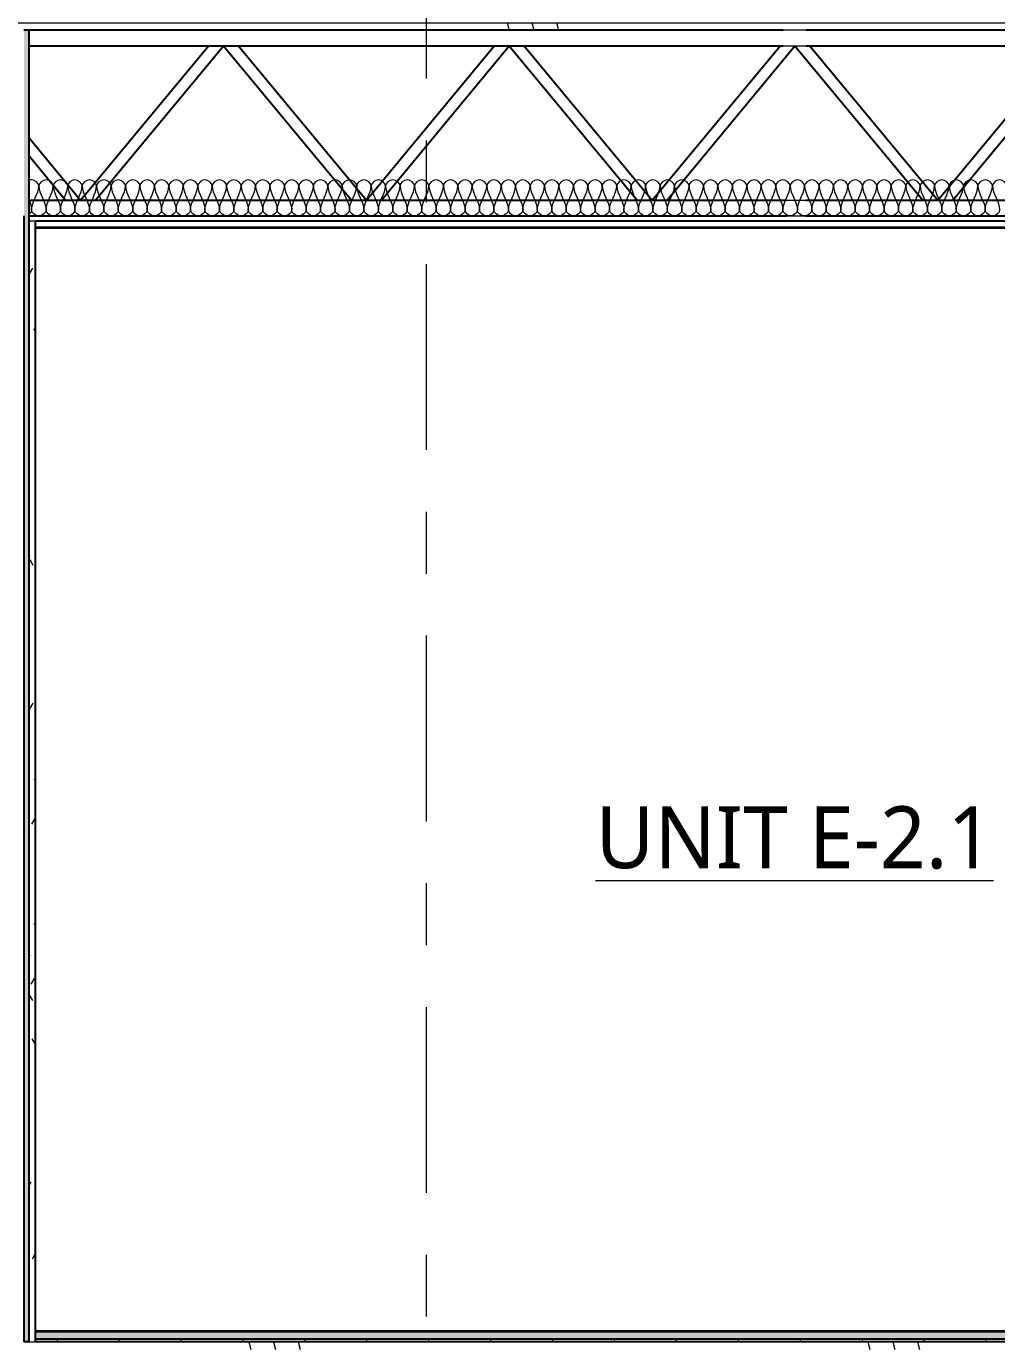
# Model space of a CAD drawing. Header units: inches. Extents: x 6 to 8416, y -388 to 6104.
# Drawn here: x 2265.9 to 2359.9, y 5603.6 to 5731.2 of the extents above; entities that cross this region are included whole.
import ezdxf

# ---------------------------------------------------------------- set-up
doc = ezdxf.new("R2010")
doc.units = ezdxf.units.IN
doc.header["$MEASUREMENT"] = 0
doc.linetypes.add('Center 1_2_', pattern=[42, 24, -6, 6, -6])
doc.linetypes.add('Center 3_8_', pattern=[36, 18, -6, 6, -6])
for name, color, linetype, lineweight in [('A-DETL', 90, 'Continuous', 13), ('A-DETL-GENF', 92, 'Continuous', 13), ('A-FLOR', 192, 'Continuous', 18), ('A-FLOR-LEVL', 51, 'Continuous', 13), ('A-FLOR-MCUT', 51, 'Continuous', 25), ('A-FLOR-PATT', 8, 'Continuous', 35), ('A-ROOM', 32, 'Continuous', 13), ('A-ROOM-IDEN', 2, 'Continuous', 35), ('S-GRID', 1, 'Continuous', 13)]:
    doc.layers.add(name, color=color, linetype=linetype, lineweight=lineweight)
doc.styles.add('Open Sans_2', font='OpenSans-Regular.ttf', dxfattribs={"height": 6})
pattern_1 = [(0, (2370.89, 5497.5), (0, 60), [60, 0, 0, 0]), (284.036, (2411.69, 5509.5), (59.99915, -180.0005), [12.369, -235.017]), (284.036, (2409.29, 5509.5), (59.99915, -180.0005), [12.369, -235.017]), (284.036, (2406.89, 5509.5), (59.99915, -180.0005), [12.369, -235.017]), (284.036, (2375.69, 5521.5), (59.99915, -180.0005), [12.369, -235.017]), (284.036, (2373.29, 5521.5), (59.99915, -180.0005), [12.369, -235.017]), (284.036, (2370.89, 5521.5), (59.99915, -180.0005), [12.369, -235.017]), (284.036, (2393.69, 5533.5), (59.99915, -180.0005), [12.369, -235.017]), (284.036, (2391.29, 5533.5), (59.99915, -180.0005), [12.369, -235.017]), (284.036, (2388.89, 5533.5), (59.99915, -180.0005), [12.369, -235.017]), (284.036, (2411.69, 5545.5), (59.99915, -180.0005), [12.369, -235.017]), (284.036, (2409.29, 5545.5), (59.99915, -180.0005), [12.369, -235.017]), (284.036, (2406.89, 5545.5), (59.99915, -180.0005), [12.369, -235.017]), (284.036, (2375.69, 5557.5), (59.99915, -180.0005), [12.369, -235.017]), (284.036, (2373.29, 5557.5), (59.99915, -180.0005), [12.369, -235.017]), (284.036, (2370.89, 5557.5), (59.99915, -180.0005), [12.369, -235.017]), (0, (2370.89, 5503.5), (0, 60), [60, 0, 0, 0]), (0, (2370.89, 5509.5), (0, 60), [60, 0, 0, 0]), (0, (2370.89, 5515.5), (0, 60), [60, 0, 0, 0]), (0, (2370.89, 5521.5), (0, 60), [60, 0, 0, 0]), (0, (2370.89, 5527.5), (0, 60), [60, 0, 0, 0]), (0, (2370.89, 5533.5), (0, 60), [60, 0, 0, 0]), (0, (2370.89, 5539.5), (0, 60), [60, 0, 0, 0]), (0, (2370.89, 5545.5), (0, 60), [60, 0, 0, 0]), (0, (2370.89, 5551.5), (0, 60), [60, 0, 0, 0])]

# ---------------------------------------------------------------- blocks, each defined once
blk = doc.blocks.new('06 Medium Load Wood Joist-Side-AM - 18_-20155754-WALL SECTION - BACK OF HOUSE')
at = {"layer": 'A-DETL-GENF', "lineweight": 25}
for p, q in [((53.25, 5475.12), (12.79, 5475.12)), ((11.72, 5473.62), (24.14, 5458.62)), ((12.79, 5473.62), (53.25, 5473.62)), ((25.56, 5458.62), (13.14, 5473.62)), ((37.98, 5473.62), (25.56, 5458.62)), ((26.98, 5458.62), (39.41, 5473.62)), ((39.41, 5473.62), (51.83, 5458.62)), ((53.25, 5458.62), (40.83, 5473.62)), ((53.25, 5458.62), (12.76, 5458.62)), ((12.76, 5457.12), (53.25, 5457.12))]:
    blk.add_line(p, q, dxfattribs=at)
blk = doc.blocks.new('06 Medium Load Wood Joist-Side-AM - 18_-20155751-WALL SECTION - BACK OF HOUSE')
at = {"layer": 'A-DETL-GENF', "lineweight": 25}
for p, q in [((10.58, 5475.12), (-29.81, 5475.12)), ((-17.39, 5473.62), (-29.81, 5458.62)), ((-29.81, 5473.62), (10.58, 5473.62)), ((-28.39, 5458.62), (-15.97, 5473.62)), ((-15.97, 5473.62), (-3.55, 5458.62)), ((-2.12, 5458.62), (-14.55, 5473.62)), ((10.3, 5473.62), (-2.12, 5458.62)), ((-0.7, 5458.62), (11.72, 5473.62)), ((10.9, 5458.62), (-29.81, 5458.62)), ((-29.81, 5457.12), (10.9, 5457.12))]:
    blk.add_line(p, q, dxfattribs=at)
blk = doc.blocks.new('06 Medium Load Wood Joist-Side-AM - 18_-V53-WALL SECTION - BACK OF HOUSE')
at = {"layer": 'A-DETL-GENF', "lineweight": 25}
for p, q in [((-66.5, 5475.12), (-70.27, 5475.12)), ((-29.81, 5475.12), (-62.5, 5475.12)), ((-71.34, 5473.62), (-66.5, 5467.78)), ((-70.27, 5473.62), (-66.5, 5473.62)), ((-66.5, 5469.49), (-69.92, 5473.62)), ((-62.5, 5473.62), (-29.81, 5473.62)), ((-45.08, 5473.62), (-57.5, 5458.62)), ((-56.08, 5458.62), (-43.66, 5473.62)), ((-43.66, 5473.62), (-31.23, 5458.62)), ((-29.81, 5458.62), (-42.23, 5473.62)), ((-57.5, 5458.62), (-62.5, 5464.66)), ((-62.5, 5462.95), (-58.92, 5458.62)), ((-66.5, 5458.62), (-70.3, 5458.62)), ((-29.81, 5458.62), (-62.5, 5458.62)), ((-70.3, 5457.12), (-66.5, 5457.12)), ((-62.5, 5457.12), (-29.81, 5457.12))]:
    blk.add_line(p, q, dxfattribs=at)
blk = doc.blocks.new('09 GypsumWallboardTypeX-Section-AM - 5_8_-20156600-WALL SECTION - BACK OF HOUSE')
at = {"layer": 'A-DETL-GENF'}
h = blk.add_hatch(dxfattribs=at)
h.set_pattern_fill('FP_25', color=256, style=0, pattern_type=2)
h.set_pattern_definition([(0, (42.242, 5497.5), (7.68, 1.92), [0.6336, -5.126, 0.6336, -5.126, -30.72]), (0, (42.242, 5497.5), (7.68, 1.92), [-11.52, 0.6336, -10.886, 0.6336, -5.126, -13.44]), (0, (42.242, 5497.5), (7.68, 1.92), [-28.8, 0.6336, -3.206, 0.6336, -8.966]), (120, (45.122, 5498.46), (-5.502769, 5.691075), [0.6336, -5.126, 0.6336, -5.126, -30.72]), (120, (45.122, 5498.46), (-5.502769, 5.691075), [-11.52, 0.6336, -10.886, 0.6336, -5.126, -13.44]), (120, (45.122, 5498.46), (-5.502769, 5.691075), [-28.8, 0.6336, -3.206, 0.6336, -8.966]), (240, (46.082, 5502.3), (-2.177231, -7.611075), [0.6336, -5.126, 0.6336, -5.126, -30.72]), (240, (46.082, 5502.3), (-2.177231, -7.611075), [-11.52, 0.6336, -10.886, 0.6336, -5.126, -13.44]), (240, (46.082, 5502.3), (-2.177231, -7.611075), [-28.8, 0.6336, -3.206, 0.6336, -8.966])])
h.paths.add_polyline_path([(-61.875, 5603.75), (-61.875, 5712.375), (-62.5, 5712.375), (-62.5, 5603.75)])
for p, q in [((-61.875, 5712.375), (-62.5, 5712.375)), ((-62.5, 5603.75), (-61.875, 5603.75))]:
    blk.add_line(p, q, dxfattribs=at)
at = {"layer": 'A-DETL-GENF', "lineweight": 25}
blk.add_line((-61.875, 5603.75), (-61.875, 5712.375), dxfattribs=at)
blk = doc.blocks.new('06 Plywood-Wall Sheathing-Section-AM - 1_2_-20171540-WALL SECTION - BACK OF HOUSE')
at = {"layer": 'A-DETL-GENF'}
h = blk.add_hatch(dxfattribs=at)
h.set_pattern_fill('FP_30', color=256, style=0, pattern_type=2)
h.set_pattern_definition([(270, (-63.4, 5730.875), (2, 1e-16), [2, 0, 0, 0]), (270, (-63.4, 5730.875), (2, 1e-16), [-2, 0, 0, 0, 0]), (194.036, (-63, 5729.515), (-6.0000973, -1.9999233), [0.412, -7.834]), (194.036, (-63, 5729.595), (-6.0000973, -1.9999233), [0.412, -7.834]), (194.036, (-63, 5729.675), (-6.0000973, -1.9999233), [0.412, -7.834]), (194.036, (-62.6, 5730.715), (-6.0000973, -1.9999233), [0.412, -7.834]), (194.036, (-62.6, 5730.795), (-6.0000973, -1.9999233), [0.412, -7.834]), (194.036, (-62.6, 5730.875), (-6.0000973, -1.9999233), [0.412, -7.834]), (194.036, (-62.2, 5730.115), (-6.0000973, -1.9999233), [0.412, -7.834]), (194.036, (-62.2, 5730.195), (-6.0000973, -1.9999233), [0.412, -7.834]), (194.036, (-62.2, 5730.275), (-6.0000973, -1.9999233), [0.412, -7.834]), (194.036, (-61.8, 5729.515), (-6.0000973, -1.9999233), [0.412, -7.834]), (194.036, (-61.8, 5729.595), (-6.0000973, -1.9999233), [0.412, -7.834]), (194.036, (-61.8, 5729.675), (-6.0000973, -1.9999233), [0.412, -7.834]), (194.036, (-61.4, 5730.715), (-6.0000973, -1.9999233), [0.412, -7.834]), (194.036, (-61.4, 5730.795), (-6.0000973, -1.9999233), [0.412, -7.834]), (194.036, (-61.4, 5730.875), (-6.0000973, -1.9999233), [0.412, -7.834]), (270, (-63.2, 5730.875), (2, 1e-16), [2, 0, 0, 0]), (270, (-63.2, 5730.875), (2, 1e-16), [-2, 0, 0, 0, 0]), (270, (-63, 5730.875), (2, 1e-16), [2, 0, 0, 0]), (270, (-63, 5730.875), (2, 1e-16), [-2, 0, 0, 0, 0]), (270, (-62.8, 5730.875), (2, 1e-16), [2, 0, 0, 0]), (270, (-62.8, 5730.875), (2, 1e-16), [-2, 0, 0, 0, 0]), (270, (-62.6, 5730.875), (2, 1e-16), [2, 0, 0, 0]), (270, (-62.6, 5730.875), (2, 1e-16), [-2, 0, 0, 0, 0]), (270, (-62.4, 5730.875), (2, 1e-16), [2, 0, 0, 0]), (270, (-62.4, 5730.875), (2, 1e-16), [-2, 0, 0, 0, 0]), (270, (-62.2, 5730.875), (2, 1e-16), [2, 0, 0, 0]), (270, (-62.2, 5730.875), (2, 1e-16), [-2, 0, 0, 0, 0]), (270, (-62, 5730.875), (2, 1e-16), [2, 0, 0, 0]), (270, (-62, 5730.875), (2, 1e-16), [-2, 0, 0, 0, 0]), (270, (-61.8, 5730.875), (2, 1e-16), [2, 0, 0, 0]), (270, (-61.8, 5730.875), (2, 1e-16), [-2, 0, 0, 0, 0]), (270, (-61.6, 5730.875), (2, 1e-16), [2, 0, 0, 0]), (270, (-61.6, 5730.875), (2, 1e-16), [-2, 0, 0, 0, 0])])
h.paths.add_polyline_path([(-62.5, 5603.75), (-62.5, 5730.875), (-63, 5730.875), (-63, 5603.75)])
at = {"layer": 'A-DETL-GENF', "lineweight": 25}
for p, q in [((-62.5, 5730.875), (-63, 5730.875)), ((-62.5, 5603.75), (-62.5, 5730.875)), ((-63, 5712.875), (-63, 5603.75)), ((-62.5, 5603.75), (-63, 5603.75))]:
    blk.add_line(p, q, dxfattribs=at)

msp = doc.modelspace()

# ---------------------------------------------------------------- hatches: boundary and pattern name
at = {"layer": 'A-FLOR-PATT', "lineweight": 13}
h = msp.add_hatch(dxfattribs=at)
h.set_pattern_fill('FP_23', color=256, style=0, pattern_type=2)
h.set_pattern_definition(pattern_1)
h.paths.add_polyline_path([(2381.89750214, 5730.875), (2388.64750214, 5730.875), (2388.64750214, 5731.625), (2196.64750214, 5731.625), (2196.64750214, 5730.875), (2360.12950214, 5730.875)])
h = msp.add_hatch(dxfattribs=at)
h.set_pattern_fill('FP_21', color=256, style=0, pattern_type=2)
h.set_pattern_definition([(50, (2370.8895, 5497.5), (6.886, -0.6021), [0.72, -7.92]), (355, (2370.8895, 5497.5), (-1.33176, 7.22055), [0.576, -6.336]), (100.451, (2371.4635, 5497.45), (5.55363, 6.6182), [0.6119, -6.731]), (46.184, (2370.8895, 5499.42), (10.24564, -1.58893), [1.08, -11.88]), (96.636, (2371.744, 5499.288), (8.97244, 9.3515), [0.91786, -10.096]), (351.184, (2370.89, 5499.42), (8.9732, 9.35123), [0.864, -9.504]), (21, (2371.8495, 5498.94), (5.73073, -3.865), [0.72, -7.92]), (326, (2371.8495, 5498.94), (2.3358, 6.96088), [0.576, -6.336]), (71.451, (2372.3275, 5498.618), (8.06588, 3.09595), [0.6119, -6.731]), (37.5, (2370.8895, 5497.5), (0.116866, 3.195478), [0.06336, -6.196, 0.06336, -6.369, -6.36]), (37.5, (2370.8895, 5497.5), (0.116866, 3.195478), [-12.691, 0.06336, -6.297]), (7.5, (2370.8895, 5497.5), (2.52543, 3.786025), [0.06336, -3.604, 0.06336, -6.052, -2.424]), (7.5, (2370.8895, 5497.5), (2.52543, 3.786025), [-9.782, 0.06336, -2.361]), (327.5, (2368.7485, 5497.5), (5.12437, -0.216176), [0.06336, -2.337, 0.06336, -7.425, -9.936]), (327.5, (2368.7485, 5497.5), (5.12437, -0.216176), [-9.888, 0.06336, -9.873]), (317.5, (2367.7885, 5497.5), (5.59833, 0.96141), [0.06336, -3.057, 0.06336, -4.909, -7.056]), (317.5, (2367.7885, 5497.5), (5.59833, 0.96141), [-8.093, 0.06336, -6.993])])
h.paths.add_polyline_path([(2383.14750214, 5604), (2383.14750214, 5604.75), (2266.77250214, 5604.75), (2266.77250214, 5604), (2360.12950214, 5604)])
h.paths.add_polyline_path([(2261.52250214, 5604), (2261.52250214, 5604.75), (2196.64750214, 5604.75), (2196.64750214, 5604)])
h = msp.add_hatch(dxfattribs=at)
h.set_pattern_fill('FP_22', color=256, style=0, pattern_type=2)
h.set_pattern_definition([(0, (2370.8895, 5497.5), (0, 6), []), (90, (2370.8895, 5497.5), (-6, 4e-16), [])])
h.paths.add_polyline_path([(2383.14750214, 5603.75), (2383.14750214, 5604), (2266.77250214, 5604), (2266.77250214, 5603.75), (2360.12950214, 5603.75)])
h.paths.add_polyline_path([(2261.52250214, 5603.75), (2261.52250214, 5604), (2196.64750214, 5604), (2196.64750214, 5603.75)])
h = msp.add_hatch(dxfattribs=at)
h.set_pattern_fill('FP_23', color=256, style=0, pattern_type=2)
h.set_pattern_definition(pattern_1)
h.paths.add_polyline_path([(2381.89750214, 5603), (2388.64750214, 5603), (2388.64750214, 5603.75), (2196.64750214, 5603.75), (2196.64750214, 5603), (2360.12950214, 5603)])

# ---------------------------------------------------------------- linework, layer by layer
at = {"layer": 'A-DETL', "lineweight": 18}
for p, q in [((2341.43635533, 5730.875), (2339.22338373, 5730.875)), ((2339.22338373, 5729.375), (2341.43635533, 5729.375)), ((2341.40741361, 5714.375), (2339.55037451, 5714.375)), ((2339.55037451, 5712.875), (2341.40741361, 5712.875))]:
    msp.add_line(p, q, dxfattribs=at)
at = {"layer": 'A-DETL'}
msp.add_open_spline([(2267.09750214, 5715.79166667), (2267.09750214, 5716.06665264), (2266.65659305, 5716.45509022), (2266.21568396, 5716.35419734), (2266.13090805, 5716.31857992)], degree=3, knots=[0, 0, 0, 0, 1.4142135624, 1.7815417604, 1.7815417604, 1.7815417604, 1.7815417604], dxfattribs=at)
for points in [[(2268.49750214, 5715.79166667), (2268.49750214, 5716.06665264), (2267.79750214, 5716.68334736), (2267.09750214, 5716.06665264), (2267.09750214, 5715.79166667)], [(2269.89750214, 5715.79166667), (2269.89750214, 5716.06665264), (2269.19750214, 5716.68334736), (2268.49750214, 5716.06665264), (2268.49750214, 5715.79166667)], [(2271.29750214, 5715.79166667), (2271.29750214, 5716.06665264), (2270.59750214, 5716.68334736), (2269.89750214, 5716.06665264), (2269.89750214, 5715.79166667)], [(2272.69750214, 5715.79166667), (2272.69750214, 5716.06665264), (2271.99750214, 5716.68334736), (2271.29750214, 5716.06665264), (2271.29750214, 5715.79166667)], [(2274.09750214, 5715.79166667), (2274.09750214, 5716.06665264), (2273.39750214, 5716.68334736), (2272.69750214, 5716.06665264), (2272.69750214, 5715.79166667)], [(2275.49750214, 5715.79166667), (2275.49750214, 5716.06665264), (2274.79750214, 5716.68334736), (2274.09750214, 5716.06665264), (2274.09750214, 5715.79166667)], [(2276.89750214, 5715.79166667), (2276.89750214, 5716.06665264), (2276.19750214, 5716.68334736), (2275.49750214, 5716.06665264), (2275.49750214, 5715.79166667)], [(2278.29750214, 5715.79166667), (2278.29750214, 5716.06665264), (2277.59750214, 5716.68334736), (2276.89750214, 5716.06665264), (2276.89750214, 5715.79166667)], [(2279.69750214, 5715.79166667), (2279.69750214, 5716.06665264), (2278.99750214, 5716.68334736), (2278.29750214, 5716.06665264), (2278.29750214, 5715.79166667)], [(2281.09750214, 5715.79166667), (2281.09750214, 5716.06665264), (2280.39750214, 5716.68334736), (2279.69750214, 5716.06665264), (2279.69750214, 5715.79166667)], [(2282.49750214, 5715.79166667), (2282.49750214, 5716.06665264), (2281.79750214, 5716.68334736), (2281.09750214, 5716.06665264), (2281.09750214, 5715.79166667)], [(2283.89750214, 5715.79166667), (2283.89750214, 5716.06665264), (2283.19750214, 5716.68334736), (2282.49750214, 5716.06665264), (2282.49750214, 5715.79166667)], [(2285.29750214, 5715.79166667), (2285.29750214, 5716.06665264), (2284.59750214, 5716.68334736), (2283.89750214, 5716.06665264), (2283.89750214, 5715.79166667)], [(2286.69750214, 5715.79166667), (2286.69750214, 5716.06665264), (2285.99750214, 5716.68334736), (2285.29750214, 5716.06665264), (2285.29750214, 5715.79166667)], [(2288.09750214, 5715.79166667), (2288.09750214, 5716.06665264), (2287.39750214, 5716.68334736), (2286.69750214, 5716.06665264), (2286.69750214, 5715.79166667)], [(2289.49750214, 5715.79166667), (2289.49750214, 5716.06665264), (2288.79750214, 5716.68334736), (2288.09750214, 5716.06665264), (2288.09750214, 5715.79166667)], [(2290.89750214, 5715.79166667), (2290.89750214, 5716.06665264), (2290.19750214, 5716.68334736), (2289.49750214, 5716.06665264), (2289.49750214, 5715.79166667)], [(2292.29750214, 5715.79166667), (2292.29750214, 5716.06665264), (2291.59750214, 5716.68334736), (2290.89750214, 5716.06665264), (2290.89750214, 5715.79166667)], [(2293.69750214, 5715.79166667), (2293.69750214, 5716.06665264), (2292.99750214, 5716.68334736), (2292.29750214, 5716.06665264), (2292.29750214, 5715.79166667)], [(2295.09750214, 5715.79166667), (2295.09750214, 5716.06665264), (2294.39750214, 5716.68334736), (2293.69750214, 5716.06665264), (2293.69750214, 5715.79166667)], [(2296.49750214, 5715.79166667), (2296.49750214, 5716.06665264), (2295.79750214, 5716.68334736), (2295.09750214, 5716.06665264), (2295.09750214, 5715.79166667)], [(2297.89750214, 5715.79166667), (2297.89750214, 5716.06665264), (2297.19750214, 5716.68334736), (2296.49750214, 5716.06665264), (2296.49750214, 5715.79166667)], [(2299.29750214, 5715.79166667), (2299.29750214, 5716.06665264), (2298.59750214, 5716.68334736), (2297.89750214, 5716.06665264), (2297.89750214, 5715.79166667)], [(2300.69750214, 5715.79166667), (2300.69750214, 5716.06665264), (2299.99750214, 5716.68334736), (2299.29750214, 5716.06665264), (2299.29750214, 5715.79166667)], [(2302.09750214, 5715.79166667), (2302.09750214, 5716.06665264), (2301.39750214, 5716.68334736), (2300.69750214, 5716.06665264), (2300.69750214, 5715.79166667)], [(2303.49750214, 5715.79166667), (2303.49750214, 5716.06665264), (2302.79750214, 5716.68334736), (2302.09750214, 5716.06665264), (2302.09750214, 5715.79166667)], [(2304.89750214, 5715.79166667), (2304.89750214, 5716.06665264), (2304.19750214, 5716.68334736), (2303.49750214, 5716.06665264), (2303.49750214, 5715.79166667)], [(2306.29750214, 5715.79166667), (2306.29750214, 5716.06665264), (2305.59750214, 5716.68334736), (2304.89750214, 5716.06665264), (2304.89750214, 5715.79166667)], [(2307.69750214, 5715.79166667), (2307.69750214, 5716.06665264), (2306.99750214, 5716.68334736), (2306.29750214, 5716.06665264), (2306.29750214, 5715.79166667)], [(2309.09750214, 5715.79166667), (2309.09750214, 5716.06665264), (2308.39750214, 5716.68334736), (2307.69750214, 5716.06665264), (2307.69750214, 5715.79166667)], [(2310.49750214, 5715.79166667), (2310.49750214, 5716.06665264), (2309.79750214, 5716.68334736), (2309.09750214, 5716.06665264), (2309.09750214, 5715.79166667)], [(2311.89750214, 5715.79166667), (2311.89750214, 5716.06665264), (2311.19750214, 5716.68334736), (2310.49750214, 5716.06665264), (2310.49750214, 5715.79166667)], [(2313.29750214, 5715.79166667), (2313.29750214, 5716.06665264), (2312.59750214, 5716.68334736), (2311.89750214, 5716.06665264), (2311.89750214, 5715.79166667)], [(2314.69750214, 5715.79166667), (2314.69750214, 5716.06665264), (2313.99750214, 5716.68334736), (2313.29750214, 5716.06665264), (2313.29750214, 5715.79166667)], [(2316.09750214, 5715.79166667), (2316.09750214, 5716.06665264), (2315.39750214, 5716.68334736), (2314.69750214, 5716.06665264), (2314.69750214, 5715.79166667)], [(2317.49750214, 5715.79166667), (2317.49750214, 5716.06665264), (2316.79750214, 5716.68334736), (2316.09750214, 5716.06665264), (2316.09750214, 5715.79166667)], [(2318.89750214, 5715.79166667), (2318.89750214, 5716.06665264), (2318.19750214, 5716.68334736), (2317.49750214, 5716.06665264), (2317.49750214, 5715.79166667)], [(2320.29750214, 5715.79166667), (2320.29750214, 5716.06665264), (2319.59750214, 5716.68334736), (2318.89750214, 5716.06665264), (2318.89750214, 5715.79166667)], [(2321.69750214, 5715.79166667), (2321.69750214, 5716.06665264), (2320.99750214, 5716.68334736), (2320.29750214, 5716.06665264), (2320.29750214, 5715.79166667)], [(2323.09750214, 5715.79166667), (2323.09750214, 5716.06665264), (2322.39750214, 5716.68334736), (2321.69750214, 5716.06665264), (2321.69750214, 5715.79166667)], [(2324.49750214, 5715.79166667), (2324.49750214, 5716.06665264), (2323.79750214, 5716.68334736), (2323.09750214, 5716.06665264), (2323.09750214, 5715.79166667)], [(2325.89750214, 5715.79166667), (2325.89750214, 5716.06665264), (2325.19750214, 5716.68334736), (2324.49750214, 5716.06665264), (2324.49750214, 5715.79166667)], [(2327.29750214, 5715.79166667), (2327.29750214, 5716.06665264), (2326.59750214, 5716.68334736), (2325.89750214, 5716.06665264), (2325.89750214, 5715.79166667)], [(2328.69750214, 5715.79166667), (2328.69750214, 5716.06665264), (2327.99750214, 5716.68334736), (2327.29750214, 5716.06665264), (2327.29750214, 5715.79166667)], [(2330.09750214, 5715.79166667), (2330.09750214, 5716.06665264), (2329.39750214, 5716.68334736), (2328.69750214, 5716.06665264), (2328.69750214, 5715.79166667)], [(2331.49750214, 5715.79166667), (2331.49750214, 5716.06665264), (2330.79750214, 5716.68334736), (2330.09750214, 5716.06665264), (2330.09750214, 5715.79166667)], [(2332.89750214, 5715.79166667), (2332.89750214, 5716.06665264), (2332.19750214, 5716.68334736), (2331.49750214, 5716.06665264), (2331.49750214, 5715.79166667)], [(2334.29750214, 5715.79166667), (2334.29750214, 5716.06665264), (2333.59750214, 5716.68334736), (2332.89750214, 5716.06665264), (2332.89750214, 5715.79166667)], [(2335.69750214, 5715.79166667), (2335.69750214, 5716.06665264), (2334.99750214, 5716.68334736), (2334.29750214, 5716.06665264), (2334.29750214, 5715.79166667)], [(2337.09750214, 5715.79166667), (2337.09750214, 5716.06665264), (2336.39750214, 5716.68334736), (2335.69750214, 5716.06665264), (2335.69750214, 5715.79166667)], [(2338.49750214, 5715.79166667), (2338.49750214, 5716.06665264), (2337.79750214, 5716.68334736), (2337.09750214, 5716.06665264), (2337.09750214, 5715.79166667)], [(2339.89750214, 5715.79166667), (2339.89750214, 5716.06665264), (2339.19750214, 5716.68334736), (2338.49750214, 5716.06665264), (2338.49750214, 5715.79166667)], [(2341.29750214, 5715.79166667), (2341.29750214, 5716.06665264), (2340.59750214, 5716.68334736), (2339.89750214, 5716.06665264), (2339.89750214, 5715.79166667)], [(2342.69750214, 5715.79166667), (2342.69750214, 5716.06665264), (2341.99750214, 5716.68334736), (2341.29750214, 5716.06665264), (2341.29750214, 5715.79166667)], [(2344.09750214, 5715.79166667), (2344.09750214, 5716.06665264), (2343.39750214, 5716.68334736), (2342.69750214, 5716.06665264), (2342.69750214, 5715.79166667)], [(2345.49750214, 5715.79166667), (2345.49750214, 5716.06665264), (2344.79750214, 5716.68334736), (2344.09750214, 5716.06665264), (2344.09750214, 5715.79166667)], [(2346.89750214, 5715.79166667), (2346.89750214, 5716.06665264), (2346.19750214, 5716.68334736), (2345.49750214, 5716.06665264), (2345.49750214, 5715.79166667)], [(2348.29750214, 5715.79166667), (2348.29750214, 5716.06665264), (2347.59750214, 5716.68334736), (2346.89750214, 5716.06665264), (2346.89750214, 5715.79166667)], [(2349.69750214, 5715.79166667), (2349.69750214, 5716.06665264), (2348.99750214, 5716.68334736), (2348.29750214, 5716.06665264), (2348.29750214, 5715.79166667)], [(2351.09750214, 5715.79166667), (2351.09750214, 5716.06665264), (2350.39750214, 5716.68334736), (2349.69750214, 5716.06665264), (2349.69750214, 5715.79166667)], [(2352.49750214, 5715.79166667), (2352.49750214, 5716.06665264), (2351.79750214, 5716.68334736), (2351.09750214, 5716.06665264), (2351.09750214, 5715.79166667)], [(2353.89750214, 5715.79166667), (2353.89750214, 5716.06665264), (2353.19750214, 5716.68334736), (2352.49750214, 5716.06665264), (2352.49750214, 5715.79166667)], [(2355.29750214, 5715.79166667), (2355.29750214, 5716.06665264), (2354.59750214, 5716.68334736), (2353.89750214, 5716.06665264), (2353.89750214, 5715.79166667)], [(2356.69750214, 5715.79166667), (2356.69750214, 5716.06665264), (2355.99750214, 5716.68334736), (2355.29750214, 5716.06665264), (2355.29750214, 5715.79166667)], [(2358.09750214, 5715.79166667), (2358.09750214, 5716.06665264), (2357.39750214, 5716.68334736), (2356.69750214, 5716.06665264), (2356.69750214, 5715.79166667)], [(2359.49750214, 5715.79166667), (2359.49750214, 5716.06665264), (2358.79750214, 5716.68334736), (2358.09750214, 5716.06665264), (2358.09750214, 5715.79166667)], [(2360.89750214, 5715.79166667), (2360.89750214, 5716.06665264), (2360.19750214, 5716.68334736), (2359.49750214, 5716.06665264), (2359.49750214, 5715.79166667)], [(2266.39750214, 5713.45833333), (2266.39750214, 5714.26004832), (2267.09750214, 5714.98995168), (2267.09750214, 5715.79166667)], [(2267.09750214, 5715.79166667), (2267.09750214, 5714.98995168), (2267.79750214, 5714.26004832), (2267.79750214, 5713.45833333)], [(2267.79750214, 5713.45833333), (2267.79750214, 5714.26004832), (2268.49750214, 5714.98995168), (2268.49750214, 5715.79166667)], [(2268.49750214, 5715.79166667), (2268.49750214, 5714.98995168), (2269.19750214, 5714.26004832), (2269.19750214, 5713.45833333)], [(2269.19750214, 5713.45833333), (2269.19750214, 5714.26004832), (2269.89750214, 5714.98995168), (2269.89750214, 5715.79166667)], [(2269.89750214, 5715.79166667), (2269.89750214, 5714.98995168), (2270.59750214, 5714.26004832), (2270.59750214, 5713.45833333)], [(2270.59750214, 5713.45833333), (2270.59750214, 5714.26004832), (2271.29750214, 5714.98995168), (2271.29750214, 5715.79166667)], [(2271.29750214, 5715.79166667), (2271.29750214, 5714.98995168), (2271.99750214, 5714.26004832), (2271.99750214, 5713.45833333)], [(2271.99750214, 5713.45833333), (2271.99750214, 5714.26004832), (2272.69750214, 5714.98995168), (2272.69750214, 5715.79166667)], [(2272.69750214, 5715.79166667), (2272.69750214, 5714.98995168), (2273.39750214, 5714.26004832), (2273.39750214, 5713.45833333)], [(2273.39750214, 5713.45833333), (2273.39750214, 5714.26004832), (2274.09750214, 5714.98995168), (2274.09750214, 5715.79166667)], [(2274.09750214, 5715.79166667), (2274.09750214, 5714.98995168), (2274.79750214, 5714.26004832), (2274.79750214, 5713.45833333)], [(2274.79750214, 5713.45833333), (2274.79750214, 5714.26004832), (2275.49750214, 5714.98995168), (2275.49750214, 5715.79166667)], [(2275.49750214, 5715.79166667), (2275.49750214, 5714.98995168), (2276.19750214, 5714.26004832), (2276.19750214, 5713.45833333)], [(2276.19750214, 5713.45833333), (2276.19750214, 5714.26004832), (2276.89750214, 5714.98995168), (2276.89750214, 5715.79166667)], [(2276.89750214, 5715.79166667), (2276.89750214, 5714.98995168), (2277.59750214, 5714.26004832), (2277.59750214, 5713.45833333)], [(2277.59750214, 5713.45833333), (2277.59750214, 5714.26004832), (2278.29750214, 5714.98995168), (2278.29750214, 5715.79166667)], [(2278.29750214, 5715.79166667), (2278.29750214, 5714.98995168), (2278.99750214, 5714.26004832), (2278.99750214, 5713.45833333)], [(2278.99750214, 5713.45833333), (2278.99750214, 5714.26004832), (2279.69750214, 5714.98995168), (2279.69750214, 5715.79166667)], [(2279.69750214, 5715.79166667), (2279.69750214, 5714.98995168), (2280.39750214, 5714.26004832), (2280.39750214, 5713.45833333)], [(2280.39750214, 5713.45833333), (2280.39750214, 5714.26004832), (2281.09750214, 5714.98995168), (2281.09750214, 5715.79166667)], [(2281.09750214, 5715.79166667), (2281.09750214, 5714.98995168), (2281.79750214, 5714.26004832), (2281.79750214, 5713.45833333)], [(2281.79750214, 5713.45833333), (2281.79750214, 5714.26004832), (2282.49750214, 5714.98995168), (2282.49750214, 5715.79166667)], [(2282.49750214, 5715.79166667), (2282.49750214, 5714.98995168), (2283.19750214, 5714.26004832), (2283.19750214, 5713.45833333)], [(2283.19750214, 5713.45833333), (2283.19750214, 5714.26004832), (2283.89750214, 5714.98995168), (2283.89750214, 5715.79166667)], [(2283.89750214, 5715.79166667), (2283.89750214, 5714.98995168), (2284.59750214, 5714.26004832), (2284.59750214, 5713.45833333)], [(2284.59750214, 5713.45833333), (2284.59750214, 5714.26004832), (2285.29750214, 5714.98995168), (2285.29750214, 5715.79166667)], [(2285.29750214, 5715.79166667), (2285.29750214, 5714.98995168), (2285.99750214, 5714.26004832), (2285.99750214, 5713.45833333)], [(2285.99750214, 5713.45833333), (2285.99750214, 5714.26004832), (2286.69750214, 5714.98995168), (2286.69750214, 5715.79166667)], [(2286.69750214, 5715.79166667), (2286.69750214, 5714.98995168), (2287.39750214, 5714.26004832), (2287.39750214, 5713.45833333)], [(2287.39750214, 5713.45833333), (2287.39750214, 5714.26004832), (2288.09750214, 5714.98995168), (2288.09750214, 5715.79166667)], [(2288.09750214, 5715.79166667), (2288.09750214, 5714.98995168), (2288.79750214, 5714.26004832), (2288.79750214, 5713.45833333)], [(2288.79750214, 5713.45833333), (2288.79750214, 5714.26004832), (2289.49750214, 5714.98995168), (2289.49750214, 5715.79166667)], [(2289.49750214, 5715.79166667), (2289.49750214, 5714.98995168), (2290.19750214, 5714.26004832), (2290.19750214, 5713.45833333)], [(2290.19750214, 5713.45833333), (2290.19750214, 5714.26004832), (2290.89750214, 5714.98995168), (2290.89750214, 5715.79166667)], [(2290.89750214, 5715.79166667), (2290.89750214, 5714.98995168), (2291.59750214, 5714.26004832), (2291.59750214, 5713.45833333)], [(2291.59750214, 5713.45833333), (2291.59750214, 5714.26004832), (2292.29750214, 5714.98995168), (2292.29750214, 5715.79166667)], [(2292.29750214, 5715.79166667), (2292.29750214, 5714.98995168), (2292.99750214, 5714.26004832), (2292.99750214, 5713.45833333)], [(2292.99750214, 5713.45833333), (2292.99750214, 5714.26004832), (2293.69750214, 5714.98995168), (2293.69750214, 5715.79166667)], [(2293.69750214, 5715.79166667), (2293.69750214, 5714.98995168), (2294.39750214, 5714.26004832), (2294.39750214, 5713.45833333)], [(2294.39750214, 5713.45833333), (2294.39750214, 5714.26004832), (2295.09750214, 5714.98995168), (2295.09750214, 5715.79166667)], [(2295.09750214, 5715.79166667), (2295.09750214, 5714.98995168), (2295.79750214, 5714.26004832), (2295.79750214, 5713.45833333)], [(2295.79750214, 5713.45833333), (2295.79750214, 5714.26004832), (2296.49750214, 5714.98995168), (2296.49750214, 5715.79166667)], [(2296.49750214, 5715.79166667), (2296.49750214, 5714.98995168), (2297.19750214, 5714.26004832), (2297.19750214, 5713.45833333)], [(2297.19750214, 5713.45833333), (2297.19750214, 5714.26004832), (2297.89750214, 5714.98995168), (2297.89750214, 5715.79166667)], [(2297.89750214, 5715.79166667), (2297.89750214, 5714.98995168), (2298.59750214, 5714.26004832), (2298.59750214, 5713.45833333)], [(2298.59750214, 5713.45833333), (2298.59750214, 5714.26004832), (2299.29750214, 5714.98995168), (2299.29750214, 5715.79166667)], [(2299.29750214, 5715.79166667), (2299.29750214, 5714.98995168), (2299.99750214, 5714.26004832), (2299.99750214, 5713.45833333)], [(2299.99750214, 5713.45833333), (2299.99750214, 5714.26004832), (2300.69750214, 5714.98995168), (2300.69750214, 5715.79166667)], [(2300.69750214, 5715.79166667), (2300.69750214, 5714.98995168), (2301.39750214, 5714.26004832), (2301.39750214, 5713.45833333)], [(2301.39750214, 5713.45833333), (2301.39750214, 5714.26004832), (2302.09750214, 5714.98995168), (2302.09750214, 5715.79166667)], [(2302.09750214, 5715.79166667), (2302.09750214, 5714.98995168), (2302.79750214, 5714.26004832), (2302.79750214, 5713.45833333)], [(2302.79750214, 5713.45833333), (2302.79750214, 5714.26004832), (2303.49750214, 5714.98995168), (2303.49750214, 5715.79166667)], [(2303.49750214, 5715.79166667), (2303.49750214, 5714.98995168), (2304.19750214, 5714.26004832), (2304.19750214, 5713.45833333)], [(2304.19750214, 5713.45833333), (2304.19750214, 5714.26004832), (2304.89750214, 5714.98995168), (2304.89750214, 5715.79166667)], [(2304.89750214, 5715.79166667), (2304.89750214, 5714.98995168), (2305.59750214, 5714.26004832), (2305.59750214, 5713.45833333)], [(2305.59750214, 5713.45833333), (2305.59750214, 5714.26004832), (2306.29750214, 5714.98995168), (2306.29750214, 5715.79166667)], [(2306.29750214, 5715.79166667), (2306.29750214, 5714.98995168), (2306.99750214, 5714.26004832), (2306.99750214, 5713.45833333)], [(2306.99750214, 5713.45833333), (2306.99750214, 5714.26004832), (2307.69750214, 5714.98995168), (2307.69750214, 5715.79166667)], [(2307.69750214, 5715.79166667), (2307.69750214, 5714.98995168), (2308.39750214, 5714.26004832), (2308.39750214, 5713.45833333)], [(2308.39750214, 5713.45833333), (2308.39750214, 5714.26004832), (2309.09750214, 5714.98995168), (2309.09750214, 5715.79166667)], [(2309.09750214, 5715.79166667), (2309.09750214, 5714.98995168), (2309.79750214, 5714.26004832), (2309.79750214, 5713.45833333)], [(2309.79750214, 5713.45833333), (2309.79750214, 5714.26004832), (2310.49750214, 5714.98995168), (2310.49750214, 5715.79166667)], [(2310.49750214, 5715.79166667), (2310.49750214, 5714.98995168), (2311.19750214, 5714.26004832), (2311.19750214, 5713.45833333)], [(2311.19750214, 5713.45833333), (2311.19750214, 5714.26004832), (2311.89750214, 5714.98995168), (2311.89750214, 5715.79166667)], [(2311.89750214, 5715.79166667), (2311.89750214, 5714.98995168), (2312.59750214, 5714.26004832), (2312.59750214, 5713.45833333)], [(2312.59750214, 5713.45833333), (2312.59750214, 5714.26004832), (2313.29750214, 5714.98995168), (2313.29750214, 5715.79166667)], [(2313.29750214, 5715.79166667), (2313.29750214, 5714.98995168), (2313.99750214, 5714.26004832), (2313.99750214, 5713.45833333)], [(2313.99750214, 5713.45833333), (2313.99750214, 5714.26004832), (2314.69750214, 5714.98995168), (2314.69750214, 5715.79166667)], [(2314.69750214, 5715.79166667), (2314.69750214, 5714.98995168), (2315.39750214, 5714.26004832), (2315.39750214, 5713.45833333)], [(2315.39750214, 5713.45833333), (2315.39750214, 5714.26004832), (2316.09750214, 5714.98995168), (2316.09750214, 5715.79166667)], [(2316.09750214, 5715.79166667), (2316.09750214, 5714.98995168), (2316.79750214, 5714.26004832), (2316.79750214, 5713.45833333)], [(2316.79750214, 5713.45833333), (2316.79750214, 5714.26004832), (2317.49750214, 5714.98995168), (2317.49750214, 5715.79166667)], [(2317.49750214, 5715.79166667), (2317.49750214, 5714.98995168), (2318.19750214, 5714.26004832), (2318.19750214, 5713.45833333)], [(2318.19750214, 5713.45833333), (2318.19750214, 5714.26004832), (2318.89750214, 5714.98995168), (2318.89750214, 5715.79166667)], [(2318.89750214, 5715.79166667), (2318.89750214, 5714.98995168), (2319.59750214, 5714.26004832), (2319.59750214, 5713.45833333)], [(2319.59750214, 5713.45833333), (2319.59750214, 5714.26004832), (2320.29750214, 5714.98995168), (2320.29750214, 5715.79166667)], [(2320.29750214, 5715.79166667), (2320.29750214, 5714.98995168), (2320.99750214, 5714.26004832), (2320.99750214, 5713.45833333)], [(2320.99750214, 5713.45833333), (2320.99750214, 5714.26004832), (2321.69750214, 5714.98995168), (2321.69750214, 5715.79166667)], [(2321.69750214, 5715.79166667), (2321.69750214, 5714.98995168), (2322.39750214, 5714.26004832), (2322.39750214, 5713.45833333)], [(2322.39750214, 5713.45833333), (2322.39750214, 5714.26004832), (2323.09750214, 5714.98995168), (2323.09750214, 5715.79166667)], [(2323.09750214, 5715.79166667), (2323.09750214, 5714.98995168), (2323.79750214, 5714.26004832), (2323.79750214, 5713.45833333)], [(2323.79750214, 5713.45833333), (2323.79750214, 5714.26004832), (2324.49750214, 5714.98995168), (2324.49750214, 5715.79166667)], [(2324.49750214, 5715.79166667), (2324.49750214, 5714.98995168), (2325.19750214, 5714.26004832), (2325.19750214, 5713.45833333)], [(2325.19750214, 5713.45833333), (2325.19750214, 5714.26004832), (2325.89750214, 5714.98995168), (2325.89750214, 5715.79166667)], [(2325.89750214, 5715.79166667), (2325.89750214, 5714.98995168), (2326.59750214, 5714.26004832), (2326.59750214, 5713.45833333)], [(2326.59750214, 5713.45833333), (2326.59750214, 5714.26004832), (2327.29750214, 5714.98995168), (2327.29750214, 5715.79166667)], [(2327.29750214, 5715.79166667), (2327.29750214, 5714.98995168), (2327.99750214, 5714.26004832), (2327.99750214, 5713.45833333)], [(2327.99750214, 5713.45833333), (2327.99750214, 5714.26004832), (2328.69750214, 5714.98995168), (2328.69750214, 5715.79166667)], [(2328.69750214, 5715.79166667), (2328.69750214, 5714.98995168), (2329.39750214, 5714.26004832), (2329.39750214, 5713.45833333)], [(2329.39750214, 5713.45833333), (2329.39750214, 5714.26004832), (2330.09750214, 5714.98995168), (2330.09750214, 5715.79166667)], [(2330.09750214, 5715.79166667), (2330.09750214, 5714.98995168), (2330.79750214, 5714.26004832), (2330.79750214, 5713.45833333)], [(2330.79750214, 5713.45833333), (2330.79750214, 5714.26004832), (2331.49750214, 5714.98995168), (2331.49750214, 5715.79166667)], [(2331.49750214, 5715.79166667), (2331.49750214, 5714.98995168), (2332.19750214, 5714.26004832), (2332.19750214, 5713.45833333)], [(2332.19750214, 5713.45833333), (2332.19750214, 5714.26004832), (2332.89750214, 5714.98995168), (2332.89750214, 5715.79166667)], [(2332.89750214, 5715.79166667), (2332.89750214, 5714.98995168), (2333.59750214, 5714.26004832), (2333.59750214, 5713.45833333)], [(2333.59750214, 5713.45833333), (2333.59750214, 5714.26004832), (2334.29750214, 5714.98995168), (2334.29750214, 5715.79166667)], [(2334.29750214, 5715.79166667), (2334.29750214, 5714.98995168), (2334.99750214, 5714.26004832), (2334.99750214, 5713.45833333)], [(2334.99750214, 5713.45833333), (2334.99750214, 5714.26004832), (2335.69750214, 5714.98995168), (2335.69750214, 5715.79166667)], [(2335.69750214, 5715.79166667), (2335.69750214, 5714.98995168), (2336.39750214, 5714.26004832), (2336.39750214, 5713.45833333)], [(2336.39750214, 5713.45833333), (2336.39750214, 5714.26004832), (2337.09750214, 5714.98995168), (2337.09750214, 5715.79166667)], [(2337.09750214, 5715.79166667), (2337.09750214, 5714.98995168), (2337.79750214, 5714.26004832), (2337.79750214, 5713.45833333)], [(2337.79750214, 5713.45833333), (2337.79750214, 5714.26004832), (2338.49750214, 5714.98995168), (2338.49750214, 5715.79166667)], [(2338.49750214, 5715.79166667), (2338.49750214, 5714.98995168), (2339.19750214, 5714.26004832), (2339.19750214, 5713.45833333)], [(2339.19750214, 5713.45833333), (2339.19750214, 5714.26004832), (2339.89750214, 5714.98995168), (2339.89750214, 5715.79166667)], [(2339.89750214, 5715.79166667), (2339.89750214, 5714.98995168), (2340.59750214, 5714.26004832), (2340.59750214, 5713.45833333)], [(2340.59750214, 5713.45833333), (2340.59750214, 5714.26004832), (2341.29750214, 5714.98995168), (2341.29750214, 5715.79166667)], [(2341.29750214, 5715.79166667), (2341.29750214, 5714.98995168), (2341.99750214, 5714.26004832), (2341.99750214, 5713.45833333)], [(2341.99750214, 5713.45833333), (2341.99750214, 5714.26004832), (2342.69750214, 5714.98995168), (2342.69750214, 5715.79166667)], [(2342.69750214, 5715.79166667), (2342.69750214, 5714.98995168), (2343.39750214, 5714.26004832), (2343.39750214, 5713.45833333)], [(2343.39750214, 5713.45833333), (2343.39750214, 5714.26004832), (2344.09750214, 5714.98995168), (2344.09750214, 5715.79166667)], [(2344.09750214, 5715.79166667), (2344.09750214, 5714.98995168), (2344.79750214, 5714.26004832), (2344.79750214, 5713.45833333)], [(2344.79750214, 5713.45833333), (2344.79750214, 5714.26004832), (2345.49750214, 5714.98995168), (2345.49750214, 5715.79166667)], [(2345.49750214, 5715.79166667), (2345.49750214, 5714.98995168), (2346.19750214, 5714.26004832), (2346.19750214, 5713.45833333)], [(2346.19750214, 5713.45833333), (2346.19750214, 5714.26004832), (2346.89750214, 5714.98995168), (2346.89750214, 5715.79166667)], [(2346.89750214, 5715.79166667), (2346.89750214, 5714.98995168), (2347.59750214, 5714.26004832), (2347.59750214, 5713.45833333)], [(2347.59750214, 5713.45833333), (2347.59750214, 5714.26004832), (2348.29750214, 5714.98995168), (2348.29750214, 5715.79166667)], [(2348.29750214, 5715.79166667), (2348.29750214, 5714.98995168), (2348.99750214, 5714.26004832), (2348.99750214, 5713.45833333)], [(2348.99750214, 5713.45833333), (2348.99750214, 5714.26004832), (2349.69750214, 5714.98995168), (2349.69750214, 5715.79166667)], [(2349.69750214, 5715.79166667), (2349.69750214, 5714.98995168), (2350.39750214, 5714.26004832), (2350.39750214, 5713.45833333)], [(2350.39750214, 5713.45833333), (2350.39750214, 5714.26004832), (2351.09750214, 5714.98995168), (2351.09750214, 5715.79166667)], [(2351.09750214, 5715.79166667), (2351.09750214, 5714.98995168), (2351.79750214, 5714.26004832), (2351.79750214, 5713.45833333)], [(2351.79750214, 5713.45833333), (2351.79750214, 5714.26004832), (2352.49750214, 5714.98995168), (2352.49750214, 5715.79166667)], [(2352.49750214, 5715.79166667), (2352.49750214, 5714.98995168), (2353.19750214, 5714.26004832), (2353.19750214, 5713.45833333)], [(2353.19750214, 5713.45833333), (2353.19750214, 5714.26004832), (2353.89750214, 5714.98995168), (2353.89750214, 5715.79166667)], [(2353.89750214, 5715.79166667), (2353.89750214, 5714.98995168), (2354.59750214, 5714.26004832), (2354.59750214, 5713.45833333)], [(2354.59750214, 5713.45833333), (2354.59750214, 5714.26004832), (2355.29750214, 5714.98995168), (2355.29750214, 5715.79166667)], [(2355.29750214, 5715.79166667), (2355.29750214, 5714.98995168), (2355.99750214, 5714.26004832), (2355.99750214, 5713.45833333)], [(2355.99750214, 5713.45833333), (2355.99750214, 5714.26004832), (2356.69750214, 5714.98995168), (2356.69750214, 5715.79166667)], [(2356.69750214, 5715.79166667), (2356.69750214, 5714.98995168), (2357.39750214, 5714.26004832), (2357.39750214, 5713.45833333)], [(2357.39750214, 5713.45833333), (2357.39750214, 5714.26004832), (2358.09750214, 5714.98995168), (2358.09750214, 5715.79166667)], [(2358.09750214, 5715.79166667), (2358.09750214, 5714.98995168), (2358.79750214, 5714.26004832), (2358.79750214, 5713.45833333)], [(2358.79750214, 5713.45833333), (2358.79750214, 5714.26004832), (2359.49750214, 5714.98995168), (2359.49750214, 5715.79166667)], [(2359.49750214, 5715.79166667), (2359.49750214, 5714.98995168), (2360.19750214, 5714.26004832), (2360.19750214, 5713.45833333)], [(2266.14999395, 5714.39764295), (2266.28488591, 5714.08991425), (2266.39750214, 5713.77990033), (2266.39750214, 5713.45833333)], [(2266.39750214, 5713.45833333), (2266.39750214, 5713.31191223), (2266.29826956, 5713.15603245), (2266.15264252, 5713.04228043)], [(2267.79750214, 5713.45833333), (2267.79750214, 5713.18334736), (2267.09750214, 5712.56665264), (2266.39750214, 5713.18334736), (2266.39750214, 5713.45833333)], [(2269.19750214, 5713.45833333), (2269.19750214, 5713.18334736), (2268.49750214, 5712.56665264), (2267.79750214, 5713.18334736), (2267.79750214, 5713.45833333)], [(2270.59750214, 5713.45833333), (2270.59750214, 5713.18334736), (2269.89750214, 5712.56665264), (2269.19750214, 5713.18334736), (2269.19750214, 5713.45833333)], [(2271.99750214, 5713.45833333), (2271.99750214, 5713.18334736), (2271.29750214, 5712.56665264), (2270.59750214, 5713.18334736), (2270.59750214, 5713.45833333)], [(2273.39750214, 5713.45833333), (2273.39750214, 5713.18334736), (2272.69750214, 5712.56665264), (2271.99750214, 5713.18334736), (2271.99750214, 5713.45833333)], [(2274.79750214, 5713.45833333), (2274.79750214, 5713.18334736), (2274.09750214, 5712.56665264), (2273.39750214, 5713.18334736), (2273.39750214, 5713.45833333)], [(2276.19750214, 5713.45833333), (2276.19750214, 5713.18334736), (2275.49750214, 5712.56665264), (2274.79750214, 5713.18334736), (2274.79750214, 5713.45833333)], [(2277.59750214, 5713.45833333), (2277.59750214, 5713.18334736), (2276.89750214, 5712.56665264), (2276.19750214, 5713.18334736), (2276.19750214, 5713.45833333)], [(2278.99750214, 5713.45833333), (2278.99750214, 5713.18334736), (2278.29750214, 5712.56665264), (2277.59750214, 5713.18334736), (2277.59750214, 5713.45833333)], [(2280.39750214, 5713.45833333), (2280.39750214, 5713.18334736), (2279.69750214, 5712.56665264), (2278.99750214, 5713.18334736), (2278.99750214, 5713.45833333)], [(2281.79750214, 5713.45833333), (2281.79750214, 5713.18334736), (2281.09750214, 5712.56665264), (2280.39750214, 5713.18334736), (2280.39750214, 5713.45833333)], [(2283.19750214, 5713.45833333), (2283.19750214, 5713.18334736), (2282.49750214, 5712.56665264), (2281.79750214, 5713.18334736), (2281.79750214, 5713.45833333)], [(2284.59750214, 5713.45833333), (2284.59750214, 5713.18334736), (2283.89750214, 5712.56665264), (2283.19750214, 5713.18334736), (2283.19750214, 5713.45833333)], [(2285.99750214, 5713.45833333), (2285.99750214, 5713.18334736), (2285.29750214, 5712.56665264), (2284.59750214, 5713.18334736), (2284.59750214, 5713.45833333)], [(2287.39750214, 5713.45833333), (2287.39750214, 5713.18334736), (2286.69750214, 5712.56665264), (2285.99750214, 5713.18334736), (2285.99750214, 5713.45833333)], [(2288.79750214, 5713.45833333), (2288.79750214, 5713.18334736), (2288.09750214, 5712.56665264), (2287.39750214, 5713.18334736), (2287.39750214, 5713.45833333)], [(2290.19750214, 5713.45833333), (2290.19750214, 5713.18334736), (2289.49750214, 5712.56665264), (2288.79750214, 5713.18334736), (2288.79750214, 5713.45833333)], [(2291.59750214, 5713.45833333), (2291.59750214, 5713.18334736), (2290.89750214, 5712.56665264), (2290.19750214, 5713.18334736), (2290.19750214, 5713.45833333)], [(2292.99750214, 5713.45833333), (2292.99750214, 5713.18334736), (2292.29750214, 5712.56665264), (2291.59750214, 5713.18334736), (2291.59750214, 5713.45833333)], [(2294.39750214, 5713.45833333), (2294.39750214, 5713.18334736), (2293.69750214, 5712.56665264), (2292.99750214, 5713.18334736), (2292.99750214, 5713.45833333)], [(2295.79750214, 5713.45833333), (2295.79750214, 5713.18334736), (2295.09750214, 5712.56665264), (2294.39750214, 5713.18334736), (2294.39750214, 5713.45833333)], [(2297.19750214, 5713.45833333), (2297.19750214, 5713.18334736), (2296.49750214, 5712.56665264), (2295.79750214, 5713.18334736), (2295.79750214, 5713.45833333)], [(2298.59750214, 5713.45833333), (2298.59750214, 5713.18334736), (2297.89750214, 5712.56665264), (2297.19750214, 5713.18334736), (2297.19750214, 5713.45833333)], [(2299.99750214, 5713.45833333), (2299.99750214, 5713.18334736), (2299.29750214, 5712.56665264), (2298.59750214, 5713.18334736), (2298.59750214, 5713.45833333)], [(2301.39750214, 5713.45833333), (2301.39750214, 5713.18334736), (2300.69750214, 5712.56665264), (2299.99750214, 5713.18334736), (2299.99750214, 5713.45833333)], [(2302.79750214, 5713.45833333), (2302.79750214, 5713.18334736), (2302.09750214, 5712.56665264), (2301.39750214, 5713.18334736), (2301.39750214, 5713.45833333)], [(2304.19750214, 5713.45833333), (2304.19750214, 5713.18334736), (2303.49750214, 5712.56665264), (2302.79750214, 5713.18334736), (2302.79750214, 5713.45833333)], [(2305.59750214, 5713.45833333), (2305.59750214, 5713.18334736), (2304.89750214, 5712.56665264), (2304.19750214, 5713.18334736), (2304.19750214, 5713.45833333)], [(2306.99750214, 5713.45833333), (2306.99750214, 5713.18334736), (2306.29750214, 5712.56665264), (2305.59750214, 5713.18334736), (2305.59750214, 5713.45833333)], [(2308.39750214, 5713.45833333), (2308.39750214, 5713.18334736), (2307.69750214, 5712.56665264), (2306.99750214, 5713.18334736), (2306.99750214, 5713.45833333)], [(2309.79750214, 5713.45833333), (2309.79750214, 5713.18334736), (2309.09750214, 5712.56665264), (2308.39750214, 5713.18334736), (2308.39750214, 5713.45833333)], [(2311.19750214, 5713.45833333), (2311.19750214, 5713.18334736), (2310.49750214, 5712.56665264), (2309.79750214, 5713.18334736), (2309.79750214, 5713.45833333)], [(2312.59750214, 5713.45833333), (2312.59750214, 5713.18334736), (2311.89750214, 5712.56665264), (2311.19750214, 5713.18334736), (2311.19750214, 5713.45833333)], [(2313.99750214, 5713.45833333), (2313.99750214, 5713.18334736), (2313.29750214, 5712.56665264), (2312.59750214, 5713.18334736), (2312.59750214, 5713.45833333)], [(2315.39750214, 5713.45833333), (2315.39750214, 5713.18334736), (2314.69750214, 5712.56665264), (2313.99750214, 5713.18334736), (2313.99750214, 5713.45833333)], [(2316.79750214, 5713.45833333), (2316.79750214, 5713.18334736), (2316.09750214, 5712.56665264), (2315.39750214, 5713.18334736), (2315.39750214, 5713.45833333)], [(2318.19750214, 5713.45833333), (2318.19750214, 5713.18334736), (2317.49750214, 5712.56665264), (2316.79750214, 5713.18334736), (2316.79750214, 5713.45833333)], [(2319.59750214, 5713.45833333), (2319.59750214, 5713.18334736), (2318.89750214, 5712.56665264), (2318.19750214, 5713.18334736), (2318.19750214, 5713.45833333)], [(2320.99750214, 5713.45833333), (2320.99750214, 5713.18334736), (2320.29750214, 5712.56665264), (2319.59750214, 5713.18334736), (2319.59750214, 5713.45833333)], [(2322.39750214, 5713.45833333), (2322.39750214, 5713.18334736), (2321.69750214, 5712.56665264), (2320.99750214, 5713.18334736), (2320.99750214, 5713.45833333)], [(2323.79750214, 5713.45833333), (2323.79750214, 5713.18334736), (2323.09750214, 5712.56665264), (2322.39750214, 5713.18334736), (2322.39750214, 5713.45833333)], [(2325.19750214, 5713.45833333), (2325.19750214, 5713.18334736), (2324.49750214, 5712.56665264), (2323.79750214, 5713.18334736), (2323.79750214, 5713.45833333)], [(2326.59750214, 5713.45833333), (2326.59750214, 5713.18334736), (2325.89750214, 5712.56665264), (2325.19750214, 5713.18334736), (2325.19750214, 5713.45833333)], [(2327.99750214, 5713.45833333), (2327.99750214, 5713.18334736), (2327.29750214, 5712.56665264), (2326.59750214, 5713.18334736), (2326.59750214, 5713.45833333)], [(2329.39750214, 5713.45833333), (2329.39750214, 5713.18334736), (2328.69750214, 5712.56665264), (2327.99750214, 5713.18334736), (2327.99750214, 5713.45833333)], [(2330.79750214, 5713.45833333), (2330.79750214, 5713.18334736), (2330.09750214, 5712.56665264), (2329.39750214, 5713.18334736), (2329.39750214, 5713.45833333)], [(2332.19750214, 5713.45833333), (2332.19750214, 5713.18334736), (2331.49750214, 5712.56665264), (2330.79750214, 5713.18334736), (2330.79750214, 5713.45833333)], [(2333.59750214, 5713.45833333), (2333.59750214, 5713.18334736), (2332.89750214, 5712.56665264), (2332.19750214, 5713.18334736), (2332.19750214, 5713.45833333)], [(2334.99750214, 5713.45833333), (2334.99750214, 5713.18334736), (2334.29750214, 5712.56665264), (2333.59750214, 5713.18334736), (2333.59750214, 5713.45833333)], [(2336.39750214, 5713.45833333), (2336.39750214, 5713.18334736), (2335.69750214, 5712.56665264), (2334.99750214, 5713.18334736), (2334.99750214, 5713.45833333)], [(2337.79750214, 5713.45833333), (2337.79750214, 5713.18334736), (2337.09750214, 5712.56665264), (2336.39750214, 5713.18334736), (2336.39750214, 5713.45833333)], [(2339.19750214, 5713.45833333), (2339.19750214, 5713.18334736), (2338.49750214, 5712.56665264), (2337.79750214, 5713.18334736), (2337.79750214, 5713.45833333)], [(2340.59750214, 5713.45833333), (2340.59750214, 5713.18334736), (2339.89750214, 5712.56665264), (2339.19750214, 5713.18334736), (2339.19750214, 5713.45833333)], [(2341.99750214, 5713.45833333), (2341.99750214, 5713.18334736), (2341.29750214, 5712.56665264), (2340.59750214, 5713.18334736), (2340.59750214, 5713.45833333)], [(2343.39750214, 5713.45833333), (2343.39750214, 5713.18334736), (2342.69750214, 5712.56665264), (2341.99750214, 5713.18334736), (2341.99750214, 5713.45833333)], [(2344.79750214, 5713.45833333), (2344.79750214, 5713.18334736), (2344.09750214, 5712.56665264), (2343.39750214, 5713.18334736), (2343.39750214, 5713.45833333)], [(2346.19750214, 5713.45833333), (2346.19750214, 5713.18334736), (2345.49750214, 5712.56665264), (2344.79750214, 5713.18334736), (2344.79750214, 5713.45833333)], [(2347.59750214, 5713.45833333), (2347.59750214, 5713.18334736), (2346.89750214, 5712.56665264), (2346.19750214, 5713.18334736), (2346.19750214, 5713.45833333)], [(2348.99750214, 5713.45833333), (2348.99750214, 5713.18334736), (2348.29750214, 5712.56665264), (2347.59750214, 5713.18334736), (2347.59750214, 5713.45833333)], [(2350.39750214, 5713.45833333), (2350.39750214, 5713.18334736), (2349.69750214, 5712.56665264), (2348.99750214, 5713.18334736), (2348.99750214, 5713.45833333)], [(2351.79750214, 5713.45833333), (2351.79750214, 5713.18334736), (2351.09750214, 5712.56665264), (2350.39750214, 5713.18334736), (2350.39750214, 5713.45833333)], [(2353.19750214, 5713.45833333), (2353.19750214, 5713.18334736), (2352.49750214, 5712.56665264), (2351.79750214, 5713.18334736), (2351.79750214, 5713.45833333)], [(2354.59750214, 5713.45833333), (2354.59750214, 5713.18334736), (2353.89750214, 5712.56665264), (2353.19750214, 5713.18334736), (2353.19750214, 5713.45833333)], [(2355.99750214, 5713.45833333), (2355.99750214, 5713.18334736), (2355.29750214, 5712.56665264), (2354.59750214, 5713.18334736), (2354.59750214, 5713.45833333)], [(2357.39750214, 5713.45833333), (2357.39750214, 5713.18334736), (2356.69750214, 5712.56665264), (2355.99750214, 5713.18334736), (2355.99750214, 5713.45833333)], [(2358.79750214, 5713.45833333), (2358.79750214, 5713.18334736), (2358.09750214, 5712.56665264), (2357.39750214, 5713.18334736), (2357.39750214, 5713.45833333)], [(2360.19750214, 5713.45833333), (2360.19750214, 5713.18334736), (2359.49750214, 5712.56665264), (2358.79750214, 5713.18334736), (2358.79750214, 5713.45833333)]]:
    msp.add_open_spline(points, degree=3, dxfattribs=at)
at = {"layer": 'A-FLOR', "lineweight": 35}
for p, q in [((2266.77250214, 5711.75), (2381.89750214, 5711.75)), ((2383.14750214, 5604.75), (2266.77250214, 5604.75))]:
    msp.add_line(p, q, dxfattribs=at)
at = {"layer": 'A-FLOR-LEVL', "linetype": 'Center 1_2_'}
msp.add_line((756.61389744, 5604.75), (2676.64388705, 5604.75), dxfattribs=at)
at = {"layer": 'A-FLOR-MCUT'}
for p, q in [((2381.89750214, 5712.375), (2266.77250214, 5712.375)), ((2383.14750214, 5604), (2266.77250214, 5604)), ((2381.89750214, 5603.75), (2266.77250214, 5603.75))]:
    msp.add_line(p, q, dxfattribs=at)
at = {"layer": 'A-ROOM'}
for p, q in [((2266.77250214, 5604.75), (2322.74125214, 5604.75)), ((2381.89750214, 5604.75), (2266.77250214, 5604.75)), ((2322.74125214, 5604.75), (2381.89750214, 5604.75))]:
    msp.add_line(p, q, dxfattribs=at)
at = {"layer": 'S-GRID', "linetype": 'Center 3_8_'}
msp.add_line((2304.64750214, 4934.19279252), (2304.64750214, 6086.07573953), dxfattribs=at)

# ---------------------------------------------------------------- block references
at = {"layer": 'A-DETL-GENF'}
for name, p in [('06 Medium Load Wood Joist-Side-AM - 18_-V53-WALL SECTION - BACK OF HOUSE', (2328.64750214, 255.75)), ('06 Plywood-Wall Sheathing-Section-AM - 1_2_-20171540-WALL SECTION - BACK OF HOUSE', (2328.64750214, 0)), ('06 Medium Load Wood Joist-Side-AM - 18_-20155751-WALL SECTION - BACK OF HOUSE', (2328.64750214, 255.75)), ('06 Medium Load Wood Joist-Side-AM - 18_-20155754-WALL SECTION - BACK OF HOUSE', (2328.64750214, 255.75)), ('09 GypsumWallboardTypeX-Section-AM - 5_8_-20156600-WALL SECTION - BACK OF HOUSE', (2328.64750214, 0))]:
    msp.add_blockref(name, p, dxfattribs=at)

# ---------------------------------------------------------------- texts
at = {"layer": 'A-ROOM-IDEN', "lineweight": 13, "insert": (2321.04152787, 5655.6539698), "char_height": 6, "width": 49.389, "attachment_point": 1, "style": 'Open Sans_2'}
msp.add_mtext('\\LUNIT E-2.1', dxfattribs=at)

doc.saveas('drawing.dxf')
